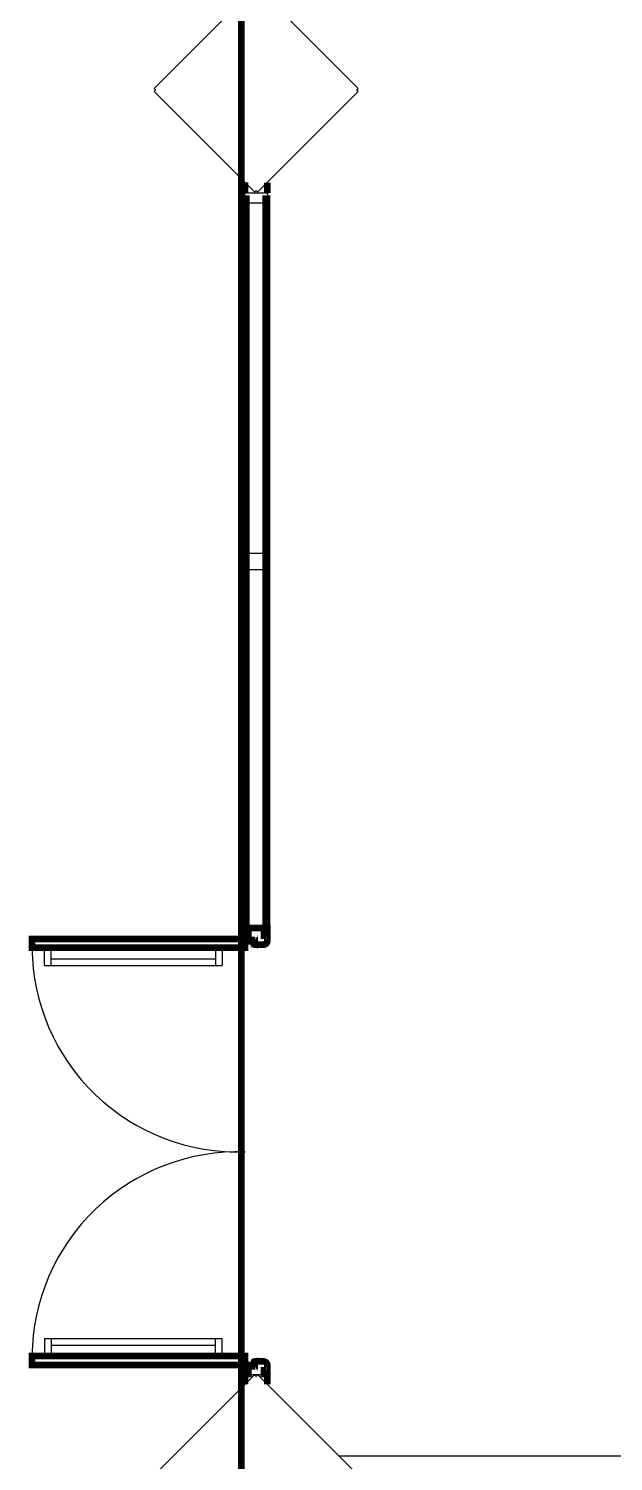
# Model space of a CAD drawing. Header units: metres. Extents: x -331 to 2982, y 362 to 2539.
# Drawn here: x 2868.57 to 2871.21, y 1333.15 to 1339.61 of the extents above; entities that cross this region are included whole.
import ezdxf

# ---------------------------------------------------------------- set-up
doc = ezdxf.new("R2010")
doc.units = ezdxf.units.M
doc.layers.get('0').update_dxf_attribs({"color": 251})
for name, color, linetype in [('CX', 251, 'Continuous'), ('Est', 251, 'Continuous'), ('Pis', 251, 'Continuous')]:
    doc.layers.add(name, color=color, linetype=linetype)

# ---------------------------------------------------------------- blocks, each defined once
blk = doc.blocks.new('XR_BL2_AND_MON-REV15$0$A$C03051BF2')
at = {"layer": 'CX'}
blk.add_lwpolyline([(102, 46.2), (0, 46.2), (0, 0), (102, 0)], close=True, dxfattribs=at)
blk = doc.blocks.new('XR_BL2_AND_MON-REV15$0$A$C331768BC')
at = {"layer": 'CX'}
for p, q in [((0, 71), (102, 71)), ((0, 0), (0, 71)), ((102, 71), (102, 0)), ((102, 0), (0, 0))]:
    blk.add_line(p, q, dxfattribs=at)
blk = doc.blocks.new('XR_BL2_AND_MON-REV15$0$P_M')
at = {"layer": 'Est'}
blk.add_lwpolyline([(0.4596, -0.4313), (0.4525, -0.4243), (0.4596, -0.4172), (0.0071, 0.0354), (0, 0.0283), (-0.0071, 0.0354), (-0.4596, -0.4172), (-0.4525, -0.4243), (-0.4596, -0.4313), (-0.0071, -0.8839), (0, -0.8768), (0.0071, -0.8839)], close=True, dxfattribs=at)

msp = doc.modelspace()

# ---------------------------------------------------------------- linework, layer by layer
at = {"lineweight": 0}
msp.add_lwpolyline([(2869.5298, 1361.5637), (2869.5298, 1329.6266, 1.000162), (2878.2698, 1329.6252), (2878.2673, 1329.9558), (2880.2823, 1329.9558), (2880.2823, 1329.8808), (2880.4723, 1329.8808), (2880.4723, 1361.2808), (2880.2823, 1361.2808), (2880.2823, 1361.2058), (2878.2698, 1361.2058, 1.0398), (2869.5298, 1361.5663, 0.005135)], format="xyb", close=True, dxfattribs=at)
at = {"layer": 'Pis'}
for p, q in [((2869.5469, 1338.8667), (2869.6469, 1338.8667)), ((2869.6473, 1338.9141), (2869.6473, 1338.914)), ((2868.644, 1335.385), (2868.644, 1335.465)), ((2868.674, 1335.385), (2868.674, 1335.465)), ((2869.414, 1335.465), (2869.414, 1335.385)), ((2869.444, 1335.465), (2869.444, 1335.385)), ((2868.644, 1335.385), (2869.444, 1335.385)), ((2868.674, 1335.415), (2869.414, 1335.415)), ((2868.644, 1333.705), (2868.644, 1333.625)), ((2868.644, 1333.705), (2869.444, 1333.705)), ((2868.674, 1333.705), (2868.674, 1333.625)), ((2869.414, 1333.625), (2869.414, 1333.705)), ((2869.444, 1333.625), (2869.444, 1333.705)), ((2868.674, 1333.675), (2869.414, 1333.675)), ((2869.5473, 1333.5408), (2869.5473, 1333.4975)), ((2869.6473, 1333.5408), (2869.5473, 1333.5408)), ((2869.6473, 1333.5408), (2869.6473, 1333.4975)), ((2869.969, 1333.1758), (2874.2073, 1333.1758)), ((2869.969, 1333.1758), (2874.2073, 1333.1758)), ((2869.969, 1333.1758), (2874.2073, 1333.1758))]:
    msp.add_line(p, q, dxfattribs=at)
at = {"layer": 'Pis', "const_width": 0.03}
for points in [[(2869.5298, 1361.5637), (2869.5298, 1329.6266, 1.000162), (2878.2698, 1329.6252), (2878.2673, 1329.9558), (2880.2823, 1329.9558), (2880.2823, 1329.8808), (2880.4723, 1329.8808), (2880.4723, 1361.2808), (2880.2823, 1361.2808), (2880.2823, 1361.2058), (2878.2698, 1361.2058, 1.0398), (2869.5298, 1361.5663, 0.005135)], [(2869.5764, 1335.5006), (2869.5759, 1335.5006), (2869.5758, 1335.4976), (2869.564, 1335.4977), (2869.5634, 1335.4971), (2869.5775, 1335.497), (2869.5775, 1335.4944), (2869.5475, 1335.4947), (2869.5475, 1335.4932), (2869.5449, 1335.4932, -3.099483), (2869.5463, 1335.5001, 0.294496), (2869.5481, 1335.4989), (2869.5609, 1335.4988), (2869.5609, 1335.4988), (2869.5609, 1335.5008), (2869.5604, 1335.5008), (2869.5604, 1335.4993), (2869.549, 1335.4993, -0.428959), (2869.5471, 1335.5013), (2869.5471, 1335.5141, -0.414214), (2869.5521, 1335.5191), (2869.5621, 1335.5191), (2869.5621, 1335.5241), (2869.5461, 1335.5241), (2869.5461, 1335.5546), (2869.6481, 1335.5546), (2869.6481, 1335.5241), (2869.6321, 1335.5241), (2869.6321, 1335.5191), (2869.6421, 1335.5191, -0.422579), (2869.6471, 1335.5143), (2869.6471, 1335.4958, -0.414214), (2869.6306, 1335.4793), (2869.5901, 1335.4793, -0.414214), (2869.5881, 1335.4813), (2869.5881, 1335.4888), (2869.5904, 1335.4873), (2869.5904, 1335.4933), (2869.5881, 1335.4918), (2869.5881, 1335.4993), (2869.5764, 1335.4993)]]:
    msp.add_lwpolyline(points, format="xyb", close=True, dxfattribs=at)
for points in [[(2869.5469, 1338.8667), (2869.5469, 1338.9145)], [(2869.6469, 1338.8667), (2869.6469, 1338.9137)], [(2869.5473, 1333.5408), (2869.5473, 1333.4975)], [(2869.6473, 1333.5408), (2869.6473, 1333.4975)]]:
    msp.add_lwpolyline(points, dxfattribs=at)
for points in [[(2869.5536, 1337.2209), (2869.5476, 1337.2209), (2869.5476, 1338.841), (2869.5536, 1338.841)], [(2869.6406, 1337.2209), (2869.6466, 1337.2209), (2869.6466, 1338.841), (2869.6406, 1338.841)], [(2869.5536, 1337.1909), (2869.5476, 1337.1909), (2869.5476, 1335.5341), (2869.5536, 1335.5341)], [(2869.6406, 1337.1909), (2869.6466, 1337.1909), (2869.6466, 1335.5341), (2869.6406, 1335.5341)], [(2869.5473, 1335.465), (2869.5473, 1335.505), (2868.5873, 1335.505), (2868.5873, 1335.465)], [(2869.5473, 1333.625), (2869.5473, 1333.585), (2868.5873, 1333.585), (2868.5873, 1333.625)]]:
    msp.add_lwpolyline(points, close=True, dxfattribs=at)
msp.add_lwpolyline([(2869.6473, 1333.5408), (2869.6473, 1333.545), (2869.6323, 1333.545), (2869.6323, 1333.5611), (2869.6423, 1333.5611, 0.422579), (2869.6473, 1333.5659), (2869.6473, 1333.5844, 0.414214), (2869.6308, 1333.6009), (2869.5903, 1333.6008, 0.414214), (2869.5883, 1333.5988), (2869.5883, 1333.5913), (2869.5906, 1333.5928), (2869.5906, 1333.5868), (2869.5883, 1333.5883), (2869.5883, 1333.5808), (2869.5766, 1333.5808), (2869.5766, 1333.5795), (2869.5761, 1333.5795), (2869.576, 1333.5825), (2869.5642, 1333.5824), (2869.5636, 1333.583), (2869.5777, 1333.5832), (2869.5777, 1333.5858), (2869.5477, 1333.5854), (2869.5477, 1333.5869), (2869.5451, 1333.5869, 3.099483), (2869.5465, 1333.5801, -0.294496), (2869.5483, 1333.5812), (2869.5611, 1333.5814), (2869.5611, 1333.5814), (2869.5611, 1333.5794), (2869.5606, 1333.5794), (2869.5606, 1333.5808), (2869.5492, 1333.5808, 0.424816), (2869.5473, 1333.5788), (2869.5473, 1333.566, 0.414214), (2869.5523, 1333.561), (2869.5623, 1333.561), (2869.5623, 1333.545), (2869.5473, 1333.545), (2869.5473, 1333.5408)], format="xyb", dxfattribs=at)
at = {"layer": 'Pis'}
for centre, start, end in [((2869.5163, 1335.4736), 180.5283, 271.90945), ((2869.5163, 1333.6165), 88.09055, 179.4717)]:
    msp.add_arc(centre, 0.9291, start, end, dxfattribs=at)

# ---------------------------------------------------------------- block references
for p in [(2869.5973, 1339.755), (2869.5973, 1333.505)]:
    msp.add_blockref('XR_BL2_AND_MON-REV15$0$P_M', p, dxfattribs=at)
at = {"layer": 'Pis', "xscale": -0.0009999999999763531, "yscale": 0.0009999999999763531, "zscale": 0.001000000000004775}
msp.add_blockref('XR_BL2_AND_MON-REV15$0$A$C03051BF2', (2869.6483, 1338.8205), dxfattribs=at)
at = {"layer": 'Pis', "xscale": -0.0009999999999763531, "yscale": 0.0009999999999763531, "zscale": 0.001000000000004775, "rotation": 180}
msp.add_blockref('XR_BL2_AND_MON-REV15$0$A$C331768BC', (2869.5463, 1337.2414), dxfattribs=at)

doc.saveas('drawing.dxf')
